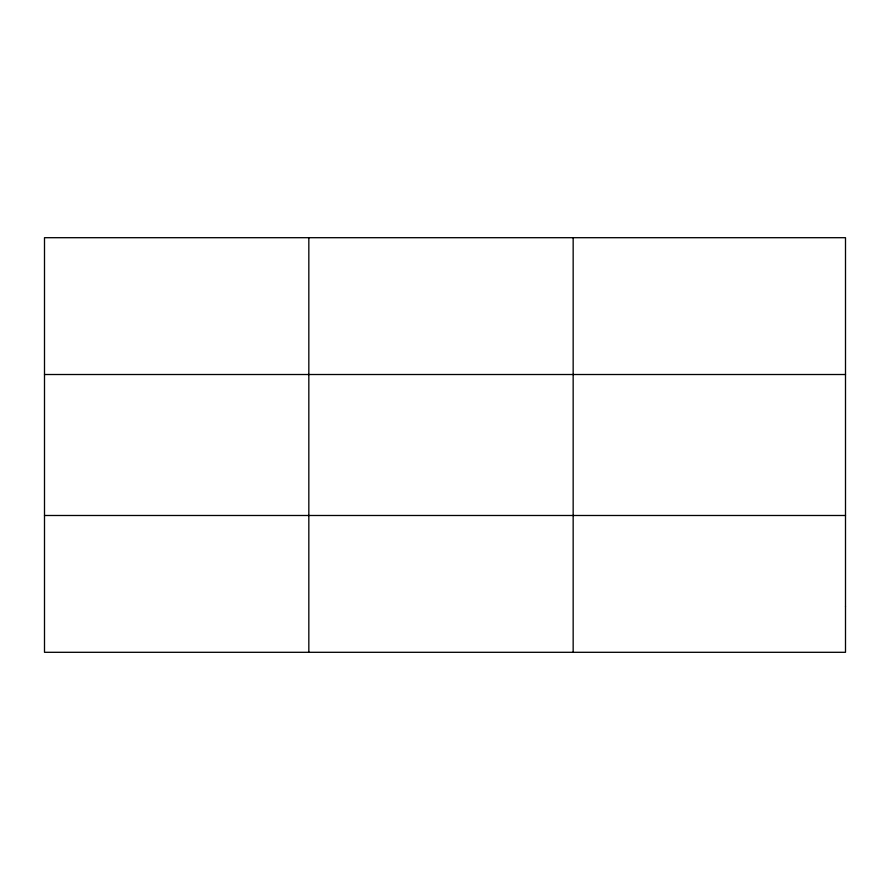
<?xml version="1.0" encoding="UTF-8"?>
<svg xmlns="http://www.w3.org/2000/svg" width="890" height="890" viewBox="0 0 890 890"><rect width="100%" height="100%" fill="white"/><g stroke="black" fill="none" stroke-linecap="round" stroke-linejoin="round"><path stroke-width="1.33" d="M308.83 652.303L308.83 237.697M573.16 652.303L573.16 237.697M44.5 374.512L845.5 374.512M44.5 515.488L845.5 515.488M845.5 606.702L845.5 652.303L44.5 652.303L44.5 237.697L845.5 237.697L845.5 606.702"/></g></svg>
